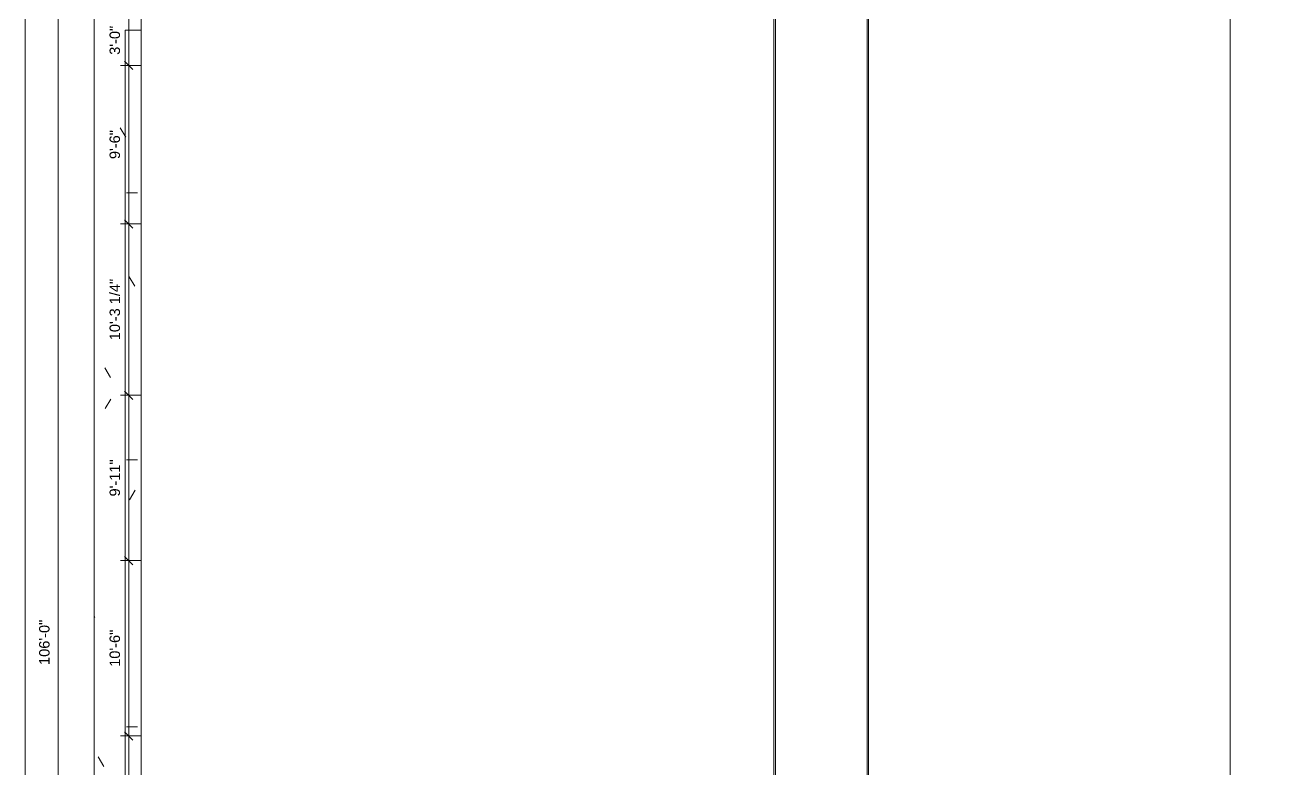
# Model space of a CAD drawing. Header units: inches. Extents: x 3 to 119514, y -26002 to 104775.
# Drawn here: x 21911 to 22811, y -22254 to -21719 of the extents above; entities that cross this region are included whole.
import ezdxf

# ---------------------------------------------------------------- set-up
doc = ezdxf.new("R2010")
doc.units = ezdxf.units.IN
doc.header["$MEASUREMENT"] = 0
for name, color, linetype, lineweight in [('15xx-Jefferson-REHAB-pr5_dwg', 8, 'Continuous', 9), ('A-DIM', 7, 'Continuous', 9), ('A-GENM', 13, 'Continuous', 9), ('A-ROOF', 132, 'Continuous', 9), ('Conc', 7, 'Continuous', 9)]:
    doc.layers.add(name, color=color, linetype=linetype, lineweight=lineweight)
doc.styles.add('Arial', font='arial.ttf', dxfattribs={"height": 7.5})

# ---------------------------------------------------------------- blocks, each defined once
blk = doc.blocks.new('Generic Models 7_Generic Models 1_6_Generic Models 1_6 _ Generic Models 7_Generic Models 1_337419_3 - Generic Models 7_Generic Models 1_6_Generic Models 1_6 _ Generic Models 7_Generic Models 1_337419_312901-367661-Site Lighting Plan')
at = {"layer": 'A-GENM'}
h = blk.add_hatch(dxfattribs=at)
h.set_pattern_fill('FP_2', color=256, style=0, pattern_type=2)
h.set_pattern_definition([(0, (0, 0), (192, 48), [7.92, -136.08, 7.92, -136.08, -768]), (0, (0, 0), (192, 48), [-288, 7.92, -280.08, 7.92, -136.08, -336]), (0, (0, 0), (192, 48), [-720, 7.92, -88.08, 7.92, -232.08]), (120, (72, 24), (-137.56922, 142.27688), [7.92, -136.08, 7.92, -136.08, -768]), (120, (72, 24), (-137.56922, 142.27688), [-288, 7.92, -280.08, 7.92, -136.08, -336]), (120, (72, 24), (-137.56922, 142.27688), [-720, 7.92, -88.08, 7.92, -232.08]), (240, (96, 120), (-54.43078, -190.27688), [7.92, -136.08, 7.92, -136.08, -768]), (240, (96, 120), (-54.43078, -190.27688), [-288, 7.92, -280.08, 7.92, -136.08, -336]), (240, (96, 120), (-54.43078, -190.27688), [-720, 7.92, -88.08, 7.92, -232.08])])
h.paths.add_polyline_path([(21963.34, -22790.3), (21963.61, -22519.05), (21968.96, -22519.05), (21969.05, -22470.33), (21994.89, -22470.33), (21994.89, -21132.8), (21961.02, -21132.8), (21961.02, -22790.3)], flags=0)
h.paths.add_polyline_path([(22810.7, -22446.68), (22811.14, -22446.68), (22811.14, -22435.8), (22810.7, -22435.8)], flags=0)
at = {"layer": 'A-GENM', "color": 253}
blk.add_line((21961.02, -22790.3), (21961.02, -21132.8), dxfattribs=at)
blk = doc.blocks.new('Generic Models 5 - Generic Models 4-422911-Site Lighting Plan')
at = {"layer": 'A-GENM'}
for p, q in [((22516.99, -20768.68), (22516.99, -23030.67)), ((22517.99, -23030.67), (22517.99, -20768.68))]:
    blk.add_line(p, q, dxfattribs=at)
blk = doc.blocks.new('Generic Models 6 - Generic Models 4-422932-Site Lighting Plan')
at = {"layer": 'A-GENM'}
for p, q in [((22449.99, -20768.68), (22449.99, -23030.67)), ((22450.99, -23030.67), (22450.99, -20768.68))]:
    blk.add_line(p, q, dxfattribs=at)
blk = doc.blocks.new('detail_Ryan_rvt-1-Site Lighting Plan')
at = {"color": 253, "lineweight": 9}
for name in ['Generic Models 6 - Generic Models 4-422932-Site Lighting Plan', 'Generic Models 5 - Generic Models 4-422911-Site Lighting Plan', 'Generic Models 7_Generic Models 1_6_Generic Models 1_6 _ Generic Models 7_Generic Models 1_337419_3 - Generic Models 7_Generic Models 1_6_Generic Models 1_6 _ Generic Models 7_Generic Models 1_337419_312901-367661-Site Lighting Plan']:
    blk.add_blockref(name, (0, 0), dxfattribs=at)
blk = doc.blocks.new('15xx-Jefferson-REHAB-pr5_dwg__ARCHTICK-1286411-Site Lighting Plan')
at = {"layer": 'A-DIM'}
blk.add_line((-0.5, -0.5), (0.5, 0.5), dxfattribs=at)
blk = doc.blocks.new('15xx-Jefferson-REHAB-pr5_dwg-1211969-Site Lighting Plan')
at = {"layer": 'A-DIM'}
for p, q in [((15741, 10153.95), (15741, 11437.95)), ((15791.67, 11090.95), (15791.67, 11216.95)), ((15785.67, 11210.95), (15800.72, 11210.95)), ((15800.72, 11210.95), (15785.67, 11210.95)), ((15785.67, 11096.95), (15800.72, 11096.95)), ((15800.72, 11096.95), (15785.67, 11096.95)), ((15791.67, 10967.7), (15791.67, 11102.95)), ((15791.67, 10848.7), (15791.67, 10979.7)), ((15785.67, 10973.7), (15800.72, 10973.7)), ((15800.72, 10973.7), (15785.67, 10973.7)), ((15785.67, 10854.7), (15800.72, 10854.7)), ((15800.72, 10854.7), (15785.67, 10854.7)), ((15791.67, 10722.7), (15791.67, 10860.7)), ((15785.67, 10728.7), (15800.72, 10728.7)), ((15800.72, 10728.7), (15785.67, 10728.7)), ((15791.67, 10609.93), (15791.67, 10734.7))]:
    blk.add_line(p, q, dxfattribs=at)
at = {"layer": 'A-DIM', "flags": 128}
blk.add_lwpolyline([(15791.67, 11204.95), (15791.67, 11210.95), (15791.67, 11246.95), (15791.67, 11252.95)], dxfattribs=at)
at = {"xscale": 6, "yscale": 6, "zscale": 6}
for p, rotation in [((15791.67, 11210.95), 89.99999999999999), ((15791.67, 11210.95), 89.99999999999999), ((15791.67, 11096.95), 89.99999999999999), ((15791.67, 11096.95), 270), ((15791.67, 10973.7), 89.99999999999999), ((15791.67, 10973.7), 270), ((15791.67, 10854.7), 89.99999999999999), ((15791.67, 10854.7), 270), ((15791.67, 10728.7), 270), ((15791.67, 10728.7), 89.99999999999999)]:
    blk.add_blockref('15xx-Jefferson-REHAB-pr5_dwg__ARCHTICK-1286411-Site Lighting Plan', p, dxfattribs=dict(at, rotation=rotation))
at = {"layer": 'A-DIM', "char_height": 7.5, "attachment_point": 2, "rotation": 90, "line_spacing_factor": 0.938532, "style": 'Arial'}
for s, insert, width in [('3\'-0"', (15777.88, 11228.95), 24.7968), ('9\'-6"', (15777.88, 11153.95), 24.7968), ('10\'-3 1/4"', (15777.88, 11035.32), 52.6132), ('9\'-11"', (15777.88, 10914.2), 31.7509), ('106\'-0"', (15727.21, 10795.95), 38.705), ('10\'-6"', (15777.88, 10791.7), 31.7509)]:
    blk.add_mtext(s, dxfattribs=dict(at, insert=insert, width=width))

msp = doc.modelspace()

# ---------------------------------------------------------------- linework, layer by layer
at = {"layer": 'A-ROOF'}
for p, q in [((21994.89023, -20889.05281), (21994.89023, -22470.33406)), ((22778.13923, -21120.45299), (22778.13923, -22435.80381))]:
    msp.add_line(p, q, dxfattribs=at)
at = {"layer": 'Conc'}
for p, q in [((21911.23523, -19983.10055), (21911.23523, -22983.08555)), ((21983.23523, -21722.92781), (21994.89023, -21722.92781)), ((21983.23523, -21722.92781), (21983.23523, -22470.33406))]:
    msp.add_line(p, q, dxfattribs=at)

# ---------------------------------------------------------------- block references
at = {"lineweight": 5}
msp.add_blockref('detail_Ryan_rvt-1-Site Lighting Plan', (0, 0), dxfattribs=at)
at = {"layer": '15xx-Jefferson-REHAB-pr5_dwg', "color": 7}
msp.add_blockref('15xx-Jefferson-REHAB-pr5_dwg-1211969-Site Lighting Plan', (6194.17138, -32959.12678), dxfattribs=at)

doc.saveas('drawing.dxf')
